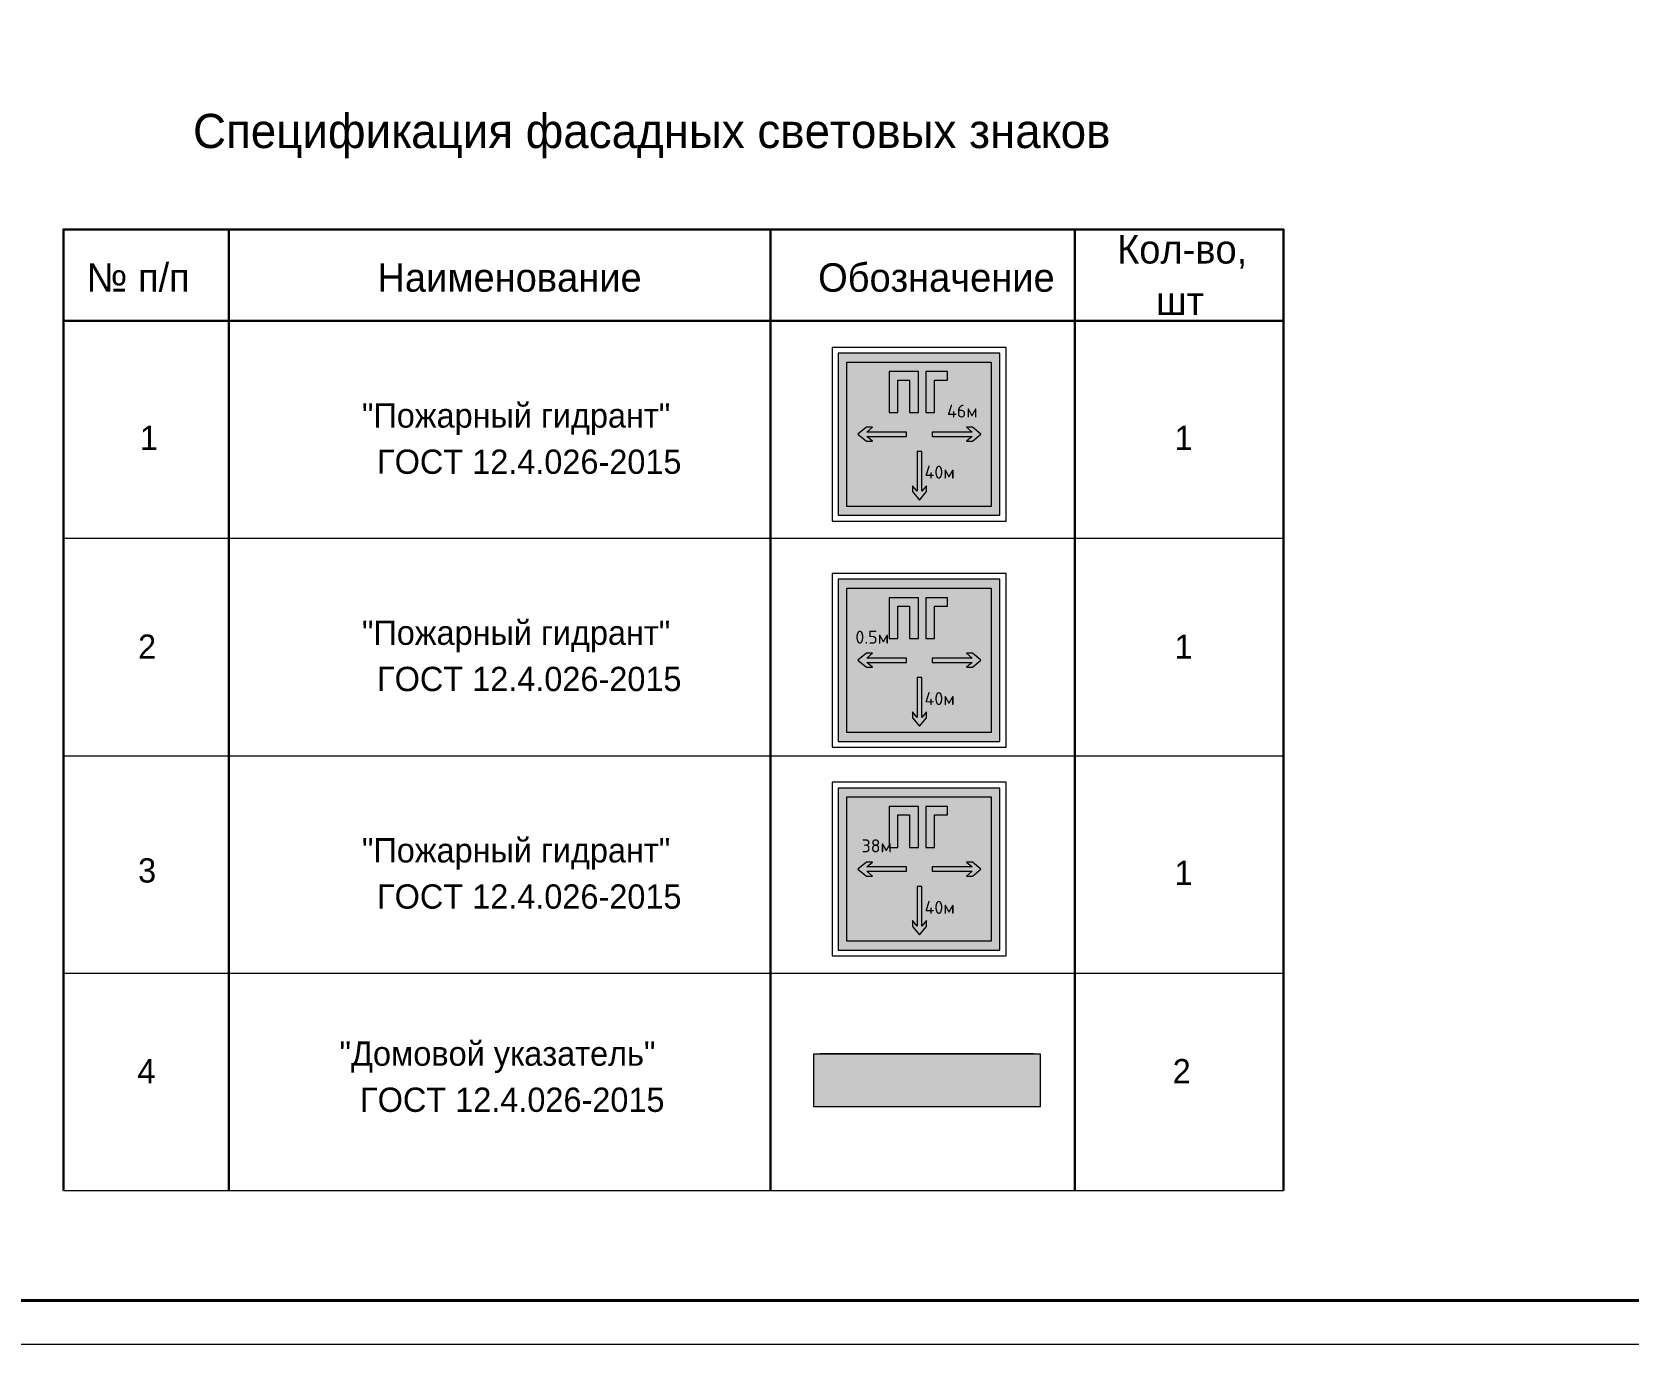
# Model space of a CAD drawing. Header units: millimetres. Extents: x -28928 to 100580, y -22867 to 36490.
# Drawn here: x -7370 to 10970, y -22867 to -7791 of the extents above; entities that cross this region are included whole.
import ezdxf

# ---------------------------------------------------------------- set-up
doc = ezdxf.new("R2010")
doc.units = ezdxf.units.MM
doc.layers.add('PDF _Геометрия', color=7, linetype='Continuous', true_color=0x8f8e8d)
doc.layers.add('PDF _Сплошная заливка', color=7, linetype='Continuous', true_color=0xffffff)
doc.layers.add('PDF _Текст', color=7, linetype='Continuous')
doc.styles.add('PDF ISOCPEUR', font='isocpeur.ttf')

msp = doc.modelspace()

# ---------------------------------------------------------------- hatches: boundary and pattern name
at = {"layer": 'PDF _Сплошная заливка', "true_color": 0xf10102, "transparency": 33554559}
for points in [[(1893, -11482), (1893, -13344), (3751, -13344), (3751, -11482)], [(1893, -14080), (1893, -15942), (3751, -15942), (3751, -14080)], [(1893, -16479), (1893, -18340), (3751, -18340), (3751, -16479)]]:
    msp.add_hatch(color=1, dxfattribs=at).paths.add_polyline_path(points)

# ---------------------------------------------------------------- linework, layer by layer
at = {"layer": 'PDF _Геометрия', "color": 7, "lineweight": 18}
msp.add_lwpolyline([(97077, 36490), (-28928, 36490), (-28928, -22867), (97077, -22867)], dxfattribs=at)
at = {"layer": 'PDF _Геометрия', "color": 7, "lineweight": 40}
msp.add_lwpolyline([(96591, 35991), (96591, -22368), (-26931, -22368), (-26931, 35991)], close=True, dxfattribs=at)
at = {"layer": 'PDF _Геометрия', "color": 7, "lineweight": 30}
for points in [[(-7008, -21103), (-7008, -10061), (7013, -10061), (7013, -21103)], [(-5109, -10061), (-5109, -21103)], [(1115, -10061), (1115, -21103)], [(4614, -10061), (4614, -21103)], [(-7008, -11110), (7013, -11110)]]:
    msp.add_lwpolyline(points, dxfattribs=at)
at = {"layer": 'PDF _Геометрия', "color": 7, "lineweight": 9}
for points in [[(3823, -11415), (1826, -11415), (1826, -13412), (3823, -13412)], [(3751, -11482), (1893, -11482), (1893, -13344), (3751, -13344)], [(3653, -11584), (3653, -13242), (1995, -13242), (1995, -11584)], [(2816, -11694), (2481, -11694), (2481, -12164), (2579, -12164), (2579, -11791), (2714, -11791), (2714, -12164), (2816, -12164)], [(3150, -11694), (2900, -11694), (2900, -12164), (3002, -12164), (3002, -11791), (3150, -11791)], [(2223, -12388), (2287, -12333), (2219, -12333), (2122, -12413), (2219, -12494), (2287, -12494), (2223, -12439), (2680, -12439), (2680, -12388)], [(3433, -12388), (2976, -12388), (2976, -12439), (3433, -12439), (3370, -12494), (3438, -12494), (3535, -12413), (3438, -12333), (3370, -12333)], [(2854, -13069), (2854, -12612), (2803, -12612), (2803, -13069), (2748, -13005), (2748, -13073), (2828, -13170), (2909, -13073), (2909, -13005)], [(3823, -14012), (1826, -14012), (1826, -16009), (3823, -16009)], [(3751, -14080), (1893, -14080), (1893, -15942), (3751, -15942)], [(3653, -14182), (3653, -15840), (1995, -15840), (1995, -14182)], [(2816, -14292), (2481, -14292), (2481, -14761), (2579, -14761), (2579, -14389), (2714, -14389), (2714, -14761), (2816, -14761)], [(3150, -14292), (2900, -14292), (2900, -14761), (3002, -14761), (3002, -14389), (3150, -14389)], [(2223, -14985), (2287, -14930), (2219, -14930), (2122, -15011), (2219, -15091), (2287, -15091), (2223, -15036), (2680, -15036), (2680, -14985)], [(3433, -14985), (2976, -14985), (2976, -15036), (3433, -15036), (3370, -15091), (3438, -15091), (3535, -15011), (3438, -14930), (3370, -14930)], [(2854, -15667), (2854, -15210), (2803, -15210), (2803, -15667), (2748, -15603), (2748, -15671), (2828, -15768), (2909, -15671), (2909, -15603)], [(3823, -16411), (1826, -16411), (1826, -18408), (3823, -18408)], [(3751, -16479), (1893, -16479), (1893, -18340), (3751, -18340)], [(3653, -16580), (3653, -18239), (1995, -18239), (1995, -16580)], [(2816, -16690), (2481, -16690), (2481, -17160), (2579, -17160), (2579, -16788), (2714, -16788), (2714, -17160), (2816, -17160)], [(3150, -16690), (2900, -16690), (2900, -17160), (3002, -17160), (3002, -16788), (3150, -16788)], [(2223, -17384), (2287, -17329), (2219, -17329), (2122, -17410), (2219, -17490), (2287, -17490), (2223, -17435), (2680, -17435), (2680, -17384)], [(3433, -17384), (2976, -17384), (2976, -17435), (3433, -17435), (3370, -17490), (3438, -17490), (3535, -17410), (3438, -17329), (3370, -17329)], [(2854, -18065), (2854, -17609), (2803, -17609), (2803, -18065), (2748, -18002), (2748, -18070), (2828, -18167), (2909, -18070), (2909, -18002)], [(4220, -19538), (1610, -19538), (1610, -20139), (4220, -20139)]]:
    msp.add_lwpolyline(points, close=True, dxfattribs=at)
for points in [[(-7008, -13606), (7013, -13606)], [(-7008, -16107), (7013, -16107)], [(-7008, -18607), (7013, -18607)], [(4161, -19538), (4144, -19534), (1686, -19534), (1669, -19538)], [(-7008, -21103), (7013, -21103)]]:
    msp.add_lwpolyline(points, dxfattribs=at)
at = {"layer": 'PDF _Сплошная заливка', "color": 5, "lineweight": 9, "transparency": 33554559}
msp.add_solid([(1610, -19538), (1610, -20139), (4220, -19538), (4220, -20139)], dxfattribs=at)

# ---------------------------------------------------------------- texts
at = {"layer": 'PDF _Текст', "attachment_point": 4}
for s, insert, char_height, style in [('Спецификация фасадных световых знаков', (-5519, -8988), 392.87, ''), ('Кол-во,', (5099, -10319), 326.9, ''), ('№ п/п', (-6742, -10615), 327, ''), ('Наименование', (-3400, -10615), 327, ''), ('Обозначение', (1664, -10615), 326.91, ''), ('шт', (5548, -10881), 326.9, ''), ('"Пожарный гидрант"', (-3578, -12240), 278.84, ''), ('46м', (3145, -12147), 149.6, 'PDF ISOCPEUR'), ('1', (-6129, -12455), 280, ''), ('1', (5759, -12456), 279, ''), ('ГОСТ 12.4.026-2015', (-3404, -12731), 278.84, ''), ('40м', (2887, -12849), 149.6, 'PDF ISOCPEUR'), ('"Пожарный гидрант"', (-3578, -14736), 278.84, ''), ('0.5м', (2092, -14745), 149.6, 'PDF ISOCPEUR'), ('2', (-6150, -14854), 279, ''), ('1', (5760, -14854), 279, ''), ('ГОСТ 12.4.026-2015', (-3404, -15227), 278.84, ''), ('40м', (2887, -15451), 149.6, 'PDF ISOCPEUR'), ('"Пожарный гидрант"', (-3578, -17236), 278.84, ''), ('38м', (2163, -17143), 149.6, 'PDF ISOCPEUR'), ('3', (-6150, -17427), 279, ''), ('1', (5760, -17452), 279, ''), ('ГОСТ 12.4.026-2015', (-3404, -17727), 278.84, ''), ('40м', (2887, -17850), 149.6, 'PDF ISOCPEUR'), ('"Домовой указатель"', (-3836, -19572), 278.84, ''), ('4', (-6158, -19732), 279, ''), ('2', (5738, -19732), 279, ''), ('ГОСТ 12.4.026-2015', (-3599, -20062), 278.84, '')]:
    msp.add_mtext(s, dxfattribs=dict(at, insert=insert, char_height=char_height, style=style))

doc.saveas('drawing.dxf')
